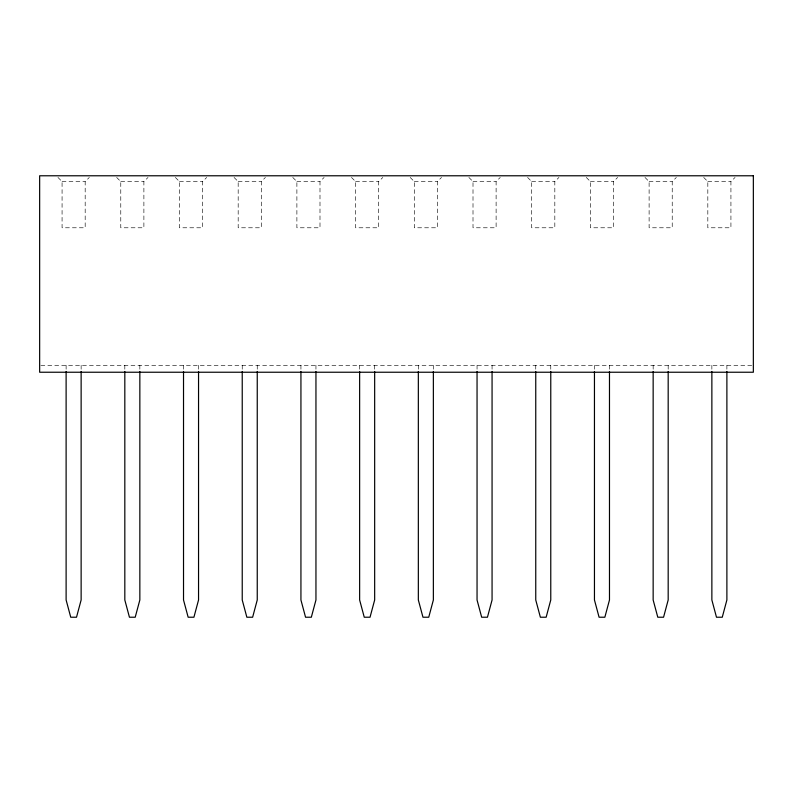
<?xml version="1.0" encoding="UTF-8"?>
<svg xmlns="http://www.w3.org/2000/svg" width="793" height="793" viewBox="0 0 793 793"><rect width="100%" height="100%" fill="white"/><g stroke="black" fill="none" stroke-linecap="round" stroke-linejoin="round"><path stroke-width="0.59" stroke-dasharray="3.96 2.97" d="M57.939 177.434L62.072 181.557L62.072 227.779L85.178 227.779L85.178 181.557L89.312 177.434M116.65 177.434L120.774 181.557L120.774 227.779L143.89 227.779L143.89 181.557L148.013 177.434M175.352 177.434L179.476 181.557L179.476 227.779L202.592 227.779L202.592 181.557L206.715 177.434M234.054 177.434L238.178 181.557L238.178 227.779L261.293 227.779L261.293 181.557L265.417 177.434M292.756 177.434L296.889 181.557L296.889 227.779L319.995 227.779L319.995 181.557L324.129 177.434M351.468 177.434L355.591 181.557L355.591 227.779L378.707 227.779L378.707 181.557L382.831 177.434M410.169 177.434L414.293 181.557L414.293 227.779L437.409 227.779L437.409 181.557L441.532 177.434M468.871 177.434L473.005 181.557L473.005 227.779L496.111 227.779L496.111 181.557L500.244 177.434M527.583 177.434L531.707 181.557L531.707 227.779L554.822 227.779L554.822 181.557L558.946 177.434M586.285 177.434L590.408 181.557L590.408 227.779L613.524 227.779L613.524 181.557L617.648 177.434M644.987 177.434L649.11 181.557L649.11 227.779L672.226 227.779L672.226 181.557L676.35 177.434M703.688 177.434L707.822 181.557L707.822 227.779L730.928 227.779L730.928 181.557L735.061 177.434M62.072 181.557L85.178 181.557M120.774 181.557L143.89 181.557M179.476 181.557L202.592 181.557M238.178 181.557L261.293 181.557M296.889 181.557L319.995 181.557M355.591 181.557L378.707 181.557M414.293 181.557L437.409 181.557M473.005 181.557L496.111 181.557M531.707 181.557L554.822 181.557M590.408 181.557L613.524 181.557M649.11 181.557L672.226 181.557M707.822 181.557L730.928 181.557M40.889 365.295L752.111 365.295M726.884 365.295L726.884 370.242M711.866 365.295L711.866 370.242M668.182 365.295L668.182 370.242M653.154 365.295L653.154 370.242M609.48 365.295L609.48 370.242M594.453 365.295L594.453 370.242M550.768 365.295L550.768 370.242M535.751 365.295L535.751 370.242M492.066 365.295L492.066 370.242M477.049 365.295L477.049 370.242M433.365 365.295L433.365 370.242M418.337 365.295L418.337 370.242M374.663 365.295L374.663 370.242M359.635 365.295L359.635 370.242M315.951 365.295L315.951 370.242M300.934 365.295L300.934 370.242M257.249 365.295L257.249 370.242M242.232 365.295L242.232 370.242M198.547 365.295L198.547 370.242M183.52 365.295L183.52 370.242M139.846 365.295L139.846 370.242M124.818 365.295L124.818 370.242M81.134 365.295L81.134 370.242M66.116 365.295L66.116 370.242"/><path stroke-width="1.19" d="M726.884 371.471L726.884 599.974L722.264 617.222L716.485 617.222L711.866 599.974L711.866 371.471M668.182 371.471L668.182 599.974L663.563 617.222L657.784 617.222L653.154 599.974L653.154 371.471M609.48 371.471L609.48 599.974L604.851 617.222L599.082 617.222L594.453 599.974L594.453 371.471M550.768 371.471L550.768 599.974L546.149 617.222L540.37 617.222L535.751 599.974L535.751 371.471M492.066 371.471L492.066 599.974L487.447 617.222L481.668 617.222L477.049 599.974L477.049 371.471M433.365 371.471L433.365 599.974L428.745 617.222L422.966 617.222L418.337 599.974L418.337 371.471M374.663 371.471L374.663 599.974L370.034 617.222L364.255 617.222L359.635 599.974L359.635 371.471M315.951 371.471L315.951 599.974L311.332 617.222L305.553 617.222L300.934 599.974L300.934 371.471M257.249 371.471L257.249 599.974L252.63 617.222L246.851 617.222L242.232 599.974L242.232 371.471M198.547 371.471L198.547 599.974L193.918 617.222L188.149 617.222L183.52 599.974L183.52 371.471M139.846 371.471L139.846 599.974L135.216 617.222L129.437 617.222L124.818 599.974L124.818 371.471M81.134 371.471L81.134 599.974L76.515 617.222L70.736 617.222L66.116 599.974L66.116 371.471M753.35 175.778L39.65 175.778L39.65 372.234L753.35 372.234L753.35 175.778"/></g></svg>
